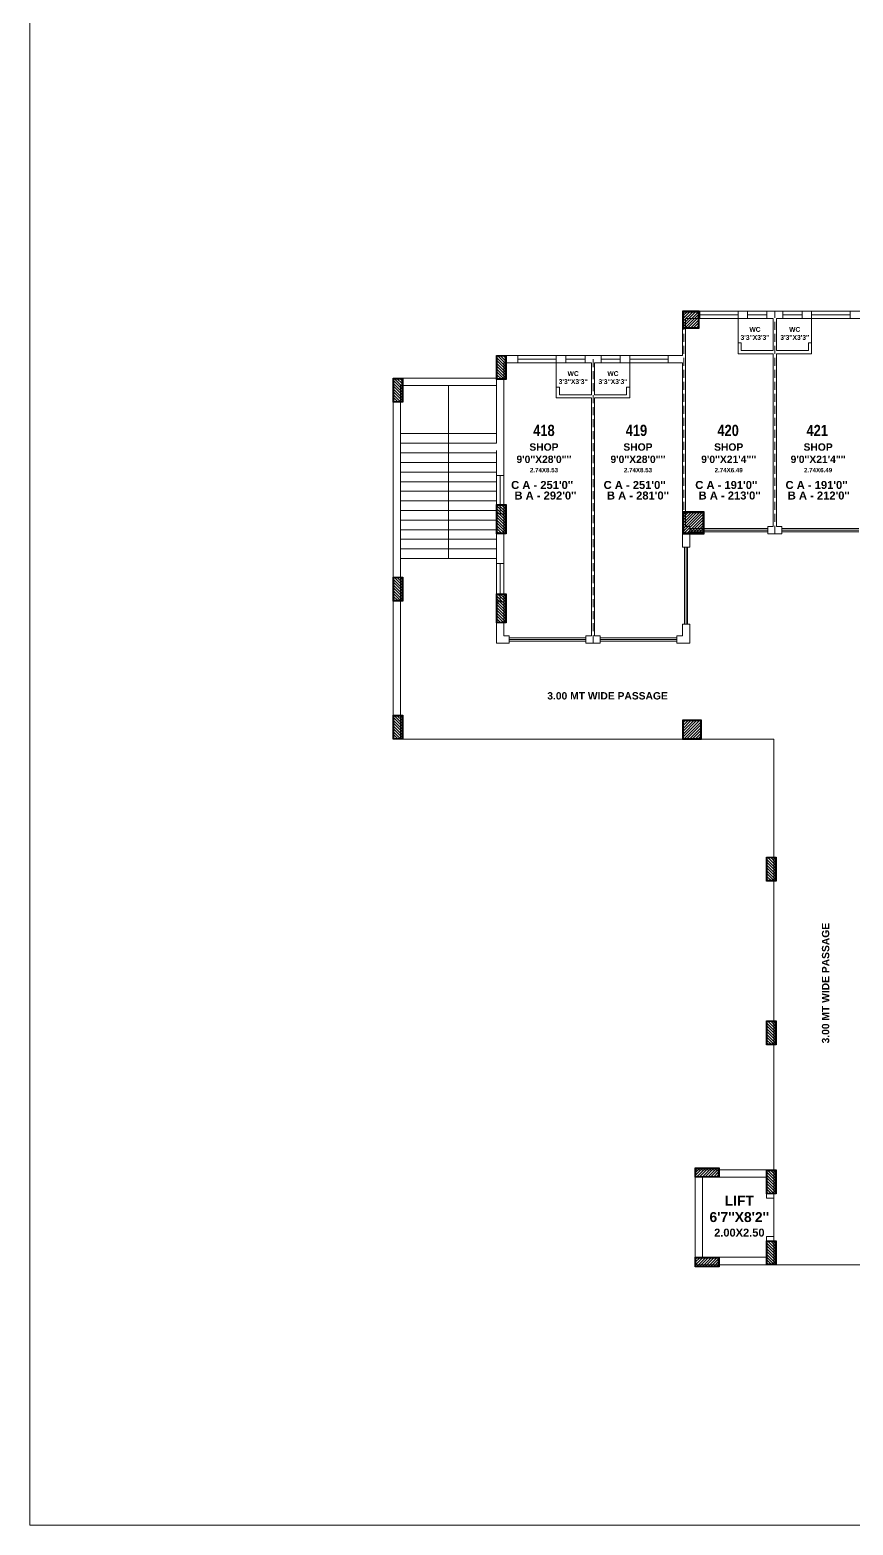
# Model space of a CAD drawing. Header units: metres. Extents: x 0 to 8495, y 0 to 3455.
# Drawn here: x 8253.02 to 8278.75, y 126.34 to 173.05 of the extents above; entities that cross this region are included whole.
import ezdxf

# ---------------------------------------------------------------- set-up
doc = ezdxf.new("R2010")
doc.units = ezdxf.units.M
doc.header["$MEASUREMENT"] = 0
doc.linetypes.add('DASH2', pattern=[0.375, 0.25, -0.125])
doc.layers.get('0').update_dxf_attribs({"lineweight": 18})
doc.layers.add('Columns', color=12, linetype='Continuous', lineweight=25)
doc.layers.add('furniture', color=30, linetype='Continuous', lineweight=20)
doc.styles.get("Standard").update_dxf_attribs({"font": 'ARIALN.TTF', "height": 0.2})

msp = doc.modelspace()

# ---------------------------------------------------------------- hatches: boundary and pattern name
at = {"layer": 'Columns', "lineweight": 20}
h = msp.add_hatch(dxfattribs=at)
h.set_pattern_fill('ANSI31', color=5, scale=0.5)
h.set_pattern_definition([(45, (1142.24544, -294.09959), (-0.0441941738, 0.0441941738), [])])
h.paths.add_polyline_path([(8273.437, 163.756), (8273.917, 163.756), (8273.917, 164.236), (8273.437, 164.236)])
at = {"layer": 'Columns', "lineweight": 0}
h = msp.add_hatch(dxfattribs=at)
h.set_pattern_fill('ANSI31', color=256, scale=0.5, angle=-90)
h.set_pattern_definition([(315, (1134.09185, -288.53688), (0.0441941738, 0.0441941738), [])])
h.paths.add_polyline_path([(8267.625, 162.158), (8267.875, 162.158), (8267.875, 162.858), (8267.625, 162.858)])
h = msp.add_hatch(dxfattribs=at)
h.set_pattern_fill('ANSI31', color=256, scale=0.5, angle=-90)
h.set_pattern_definition([(315, (1130.86185, -289.2526), (0.0441941738, 0.0441941738), [])])
h.paths.add_polyline_path([(8264.395, 161.442), (8264.645, 161.442), (8264.645, 162.142), (8264.395, 162.142)])
h = msp.add_hatch(dxfattribs=at)
h.set_pattern_fill('ANSI31', color=1, scale=0.5, angle=-90)
h.set_pattern_definition([(315, (1134.09185, -293.43051), (0.0441941738, 0.0441941738), [])])
h.paths.add_polyline_path([(8267.625, 157.335), (8267.875, 157.335), (8267.875, 158.195), (8267.625, 158.195)])
at = {"layer": 'Columns'}
h = msp.add_hatch(dxfattribs=at)
h.set_pattern_fill('ANSI31', color=6, scale=0.5)
h.set_pattern_definition([(45, (1142.39544, -300.52152), (-0.0441941738, 0.0441941738), [])])
h.paths.add_polyline_path([(8274.067, 157.335), (8274.067, 157.965), (8273.437, 157.965), (8273.437, 157.335)])
at = {"layer": 'Columns', "lineweight": 0}
h = msp.add_hatch(dxfattribs=at)
h.set_pattern_fill('ANSI31', color=256, scale=0.5, angle=-90)
h.set_pattern_definition([(315, (1130.86185, -295.4626), (0.0441941738, 0.0441941738), [])])
h.paths.add_polyline_path([(8264.395, 155.232), (8264.645, 155.232), (8264.645, 155.932), (8264.395, 155.932)])
h = msp.add_hatch(dxfattribs=at)
h.set_pattern_fill('ANSI31', color=1, scale=0.5, angle=-90)
h.set_pattern_definition([(315, (1134.09185, -295.9826), (0.0441941738, 0.0441941738), [])])
h.paths.add_polyline_path([(8267.625, 154.552), (8267.875, 154.552), (8267.875, 155.412), (8267.625, 155.412)])
h = msp.add_hatch(dxfattribs=at)
h.set_pattern_fill('ANSI31', color=256, scale=0.5, angle=-90)
h.set_pattern_definition([(315, (1130.86185, -299.78078), (0.0441941738, 0.0441941738), [])])
h.paths.add_polyline_path([(8264.395, 150.914), (8264.645, 150.914), (8264.645, 151.614), (8264.395, 151.614)])
at = {"layer": 'Columns'}
h = msp.add_hatch(dxfattribs=at)
h.set_pattern_fill('ANSI31', scale=0.5)
h.set_pattern_definition([(45, (1142.28044, -306.87179), (-0.0441941738, 0.0441941738), [])])
h.paths.add_polyline_path([(8273.437, 150.914), (8273.987, 150.914), (8273.987, 151.464), (8273.437, 151.464)])
at = {"layer": 'Columns', "lineweight": 0}
h = msp.add_hatch(dxfattribs=at)
h.set_pattern_fill('ANSI31', color=256, scale=0.5, angle=-90)
h.set_pattern_definition([(315, (1142.53162, -304.20888), (0.0441941738, 0.0441941738), [])])
h.paths.add_polyline_path([(8276.065, 146.486), (8276.315, 146.486), (8276.315, 147.186), (8276.065, 147.186)])
h = msp.add_hatch(dxfattribs=at)
h.set_pattern_fill('ANSI31', color=256, scale=0.5, angle=-90)
h.set_pattern_definition([(315, (1142.53162, -309.32388), (0.0441941738, 0.0441941738), [])])
h.paths.add_polyline_path([(8276.065, 141.371), (8276.315, 141.371), (8276.315, 142.071), (8276.065, 142.071)])
h = msp.add_hatch(dxfattribs=at)
h.set_pattern_fill('ANSI31', color=256, scale=0.5, angle=-180)
h.set_pattern_definition([(225, (7823.139535, 7271.015206), (0.0441941738, -0.0441941738), [])])
h.paths.add_polyline_path([(8273.835, 137.482), (8273.835, 137.232), (8274.535, 137.232), (8274.535, 137.482)])
h = msp.add_hatch(dxfattribs=at)
h.set_pattern_fill('ANSI31', color=256, scale=0.5, angle=-90)
h.set_pattern_definition([(315, (1142.53162, -313.98278), (0.0441941738, 0.0441941738), [])])
h.paths.add_polyline_path([(8276.065, 136.712), (8276.315, 136.712), (8276.315, 137.412), (8276.065, 137.412)])
h = msp.add_hatch(dxfattribs=at)
h.set_pattern_fill('ANSI31', color=256, scale=0.5, angle=-90)
h.set_pattern_definition([(315, (1142.53162, -316.19278), (0.0441941738, 0.0441941738), [])])
h.paths.add_polyline_path([(8276.065, 134.502), (8276.315, 134.502), (8276.315, 135.202), (8276.065, 135.202)])
h = msp.add_hatch(dxfattribs=at)
h.set_pattern_fill('ANSI31', color=256, scale=0.5, angle=-180)
h.set_pattern_definition([(225, (7823.139535, 7268.215206), (0.0441941738, -0.0441941738), [])])
h.paths.add_polyline_path([(8273.835, 134.682), (8273.835, 134.432), (8274.535, 134.432), (8274.535, 134.682)])

# ---------------------------------------------------------------- linework, layer by layer
at = {"lineweight": 0}
for p, q in [((8281.936, 164.261), (8273.412, 164.261)), ((8273.412, 162.883), (8273.412, 164.261)), ((8273.512, 164.031), (8273.512, 157.54)), ((8276.253, 164.031), (8273.512, 164.031)), ((8273.512, 163.572), (8273.512, 164.031)), ((8275.153, 164.031), (8275.153, 162.931)), ((8275.253, 164.031), (8275.153, 164.031)), ((8275.153, 164.031), (8275.153, 163.271)), ((8275.253, 164.031), (8276.253, 164.031)), ((8276.253, 164.031), (8275.253, 164.031)), ((8275.753, 164.261), (8275.453, 164.261)), ((8275.453, 164.261), (8275.453, 164.031)), ((8275.453, 164.146), (8276.053, 164.146)), ((8275.453, 164.031), (8276.053, 164.031)), ((8276.053, 164.031), (8276.053, 164.261)), ((8276.253, 164.031), (8276.253, 163.031)), ((8276.253, 164.031), (8276.253, 163.031)), ((8276.253, 163.602), (8276.253, 164.031)), ((8276.253, 164.031), (8276.253, 163.031)), ((8276.253, 164.031), (8276.253, 163.031)), ((8276.253, 164.031), (8276.253, 163.031)), ((8276.253, 164.031), (8276.253, 163.031)), ((8276.253, 163.602), (8276.253, 164.031)), ((8276.353, 164.031), (8276.353, 163.031)), ((8279.095, 164.031), (8276.353, 164.031)), ((8276.353, 164.031), (8276.353, 163.031)), ((8276.353, 163.602), (8276.353, 164.031)), ((8276.353, 164.031), (8276.353, 163.031)), ((8276.353, 163.602), (8276.353, 164.031)), ((8276.353, 164.031), (8276.353, 163.031)), ((8276.353, 164.031), (8276.353, 163.031)), ((8276.353, 164.031), (8276.353, 163.031)), ((8277.353, 164.031), (8276.353, 164.031)), ((8276.353, 164.031), (8276.353, 163.031)), ((8276.353, 164.031), (8277.353, 164.031)), ((8276.553, 164.031), (8276.553, 164.261)), ((8277.153, 164.146), (8276.553, 164.146)), ((8277.153, 164.031), (8276.553, 164.031)), ((8276.853, 164.261), (8277.153, 164.261)), ((8277.153, 164.261), (8277.153, 164.031)), ((8277.353, 164.031), (8277.453, 164.031)), ((8277.453, 164.031), (8277.453, 162.931)), ((8277.453, 164.031), (8277.453, 163.271)), ((8275.153, 163.271), (8275.253, 163.271)), ((8275.253, 163.271), (8275.253, 163.031)), ((8275.253, 163.031), (8276.253, 163.031)), ((8277.353, 163.031), (8276.353, 163.031)), ((8277.353, 163.271), (8277.353, 163.031)), ((8277.453, 163.271), (8277.353, 163.271)), ((8267.6, 162.883), (8267.6, 162.167)), ((8267.6, 162.883), (8273.412, 162.883)), ((8267.83, 162.653), (8267.83, 154.119)), ((8267.83, 162.653), (8270.571, 162.653)), ((8269.471, 162.653), (8269.471, 161.553)), ((8269.571, 162.653), (8269.471, 162.653)), ((8269.471, 162.653), (8269.471, 161.893)), ((8269.571, 162.653), (8270.571, 162.653)), ((8270.571, 162.653), (8269.571, 162.653)), ((8270.071, 162.883), (8269.771, 162.883)), ((8269.771, 162.883), (8269.771, 162.653)), ((8269.771, 162.768), (8270.371, 162.768)), ((8269.771, 162.653), (8270.371, 162.653)), ((8270.371, 162.653), (8270.371, 162.883)), ((8270.571, 162.653), (8270.571, 161.653)), ((8270.571, 162.653), (8270.571, 161.653)), ((8270.571, 162.653), (8270.571, 161.653)), ((8270.571, 162.224), (8270.571, 162.653)), ((8270.571, 162.653), (8270.571, 161.653)), ((8270.571, 162.653), (8270.571, 161.653)), ((8270.571, 162.653), (8270.571, 161.653)), ((8270.571, 162.653), (8270.571, 161.653)), ((8270.571, 162.224), (8270.571, 162.653)), ((8270.671, 162.653), (8270.671, 161.653)), ((8270.671, 162.653), (8270.671, 161.653)), ((8270.671, 162.653), (8273.412, 162.653)), ((8270.671, 162.653), (8270.671, 161.653)), ((8270.671, 162.224), (8270.671, 162.653)), ((8270.671, 162.653), (8270.671, 161.653)), ((8270.671, 162.224), (8270.671, 162.653)), ((8270.671, 162.653), (8270.671, 161.653)), ((8270.671, 162.653), (8270.671, 161.653)), ((8270.671, 162.653), (8270.671, 161.653)), ((8271.671, 162.653), (8270.671, 162.653)), ((8270.671, 162.653), (8270.671, 161.653)), ((8270.671, 162.653), (8271.671, 162.653)), ((8270.871, 162.653), (8270.871, 162.883)), ((8271.471, 162.768), (8270.871, 162.768)), ((8271.471, 162.653), (8270.871, 162.653)), ((8271.171, 162.883), (8271.471, 162.883)), ((8271.471, 162.883), (8271.471, 162.653)), ((8271.671, 162.653), (8271.771, 162.653)), ((8271.771, 162.653), (8271.771, 161.553)), ((8271.771, 162.653), (8271.771, 161.893)), ((8273.412, 162.653), (8273.412, 156.887)), ((8275.153, 162.931), (8276.253, 162.931)), ((8276.253, 162.931), (8276.253, 157.54)), ((8276.353, 162.931), (8276.353, 157.54)), ((8277.453, 162.931), (8276.353, 162.931)), ((8264.37, 154.513), (8264.37, 162.167)), ((8264.37, 162.167), (8267.6, 162.167)), ((8267.6, 162.167), (8267.6, 161.937)), ((8264.6, 161.937), (8264.6, 158.413)), ((8264.6, 161.937), (8267.6, 161.937)), ((8267.6, 161.937), (8267.6, 161.387)), ((8267.6, 161.808), (8267.6, 160.143)), ((8269.471, 161.893), (8269.571, 161.893)), ((8269.571, 161.893), (8269.571, 161.653)), ((8269.571, 161.653), (8270.571, 161.653)), ((8271.671, 161.653), (8270.671, 161.653)), ((8271.671, 161.893), (8271.671, 161.653)), ((8271.771, 161.893), (8271.671, 161.893)), ((8269.471, 161.553), (8270.571, 161.553)), ((8270.571, 161.553), (8270.571, 154.578)), ((8270.571, 161.553), (8270.571, 154.119)), ((8270.671, 161.553), (8270.671, 154.808)), ((8270.671, 161.553), (8270.671, 154.427)), ((8271.771, 161.553), (8270.671, 161.553)), ((8264.6, 154.513), (8264.6, 159.913)), ((8267.6, 159.913), (8267.6, 158.249)), ((8267.6, 158.535), (8267.6, 159.135)), ((8267.83, 159.135), (8267.83, 157.935)), ((8264.6, 150.889), (8264.6, 158.249)), ((8267.6, 158.249), (8267.6, 153.889)), ((8267.83, 157.935), (8267.6, 157.935)), ((8273.642, 157.54), (8273.512, 157.54)), ((8273.642, 157.54), (8273.512, 157.54)), ((8273.642, 157.54), (8273.642, 157.31)), ((8276.253, 157.54), (8276.083, 157.54)), ((8276.083, 157.54), (8276.083, 157.31)), ((8276.253, 157.54), (8276.083, 157.54)), ((8276.524, 157.54), (8276.353, 157.54)), ((8276.524, 157.54), (8276.353, 157.54)), ((8276.524, 157.54), (8276.524, 157.31)), ((8273.642, 156.887), (8273.642, 157.31)), ((8273.642, 156.887), (8273.642, 157.052)), ((8276.353, 157.31), (8276.083, 157.31)), ((8276.524, 157.31), (8276.353, 157.31)), ((8273.412, 156.887), (8273.642, 156.887)), ((8267.6, 155.785), (8267.6, 156.385)), ((8267.83, 156.385), (8267.83, 155.185)), ((8267.83, 155.185), (8267.6, 155.185)), ((8264.37, 154.513), (8264.37, 150.889)), ((8270.671, 154.578), (8270.671, 154.119)), ((8273.412, 154.487), (8273.412, 154.119)), ((8273.412, 154.487), (8273.642, 154.487)), ((8273.642, 153.889), (8273.642, 154.487)), ((8267.6, 153.889), (8268, 153.889)), ((8268, 154.119), (8267.83, 154.119)), ((8268, 154.119), (8268, 153.889)), ((8270.571, 154.119), (8270.4, 154.119)), ((8270.4, 154.119), (8270.4, 153.889)), ((8270.4, 153.889), (8270.842, 153.889)), ((8270.842, 153.889), (8270.577, 153.889)), ((8270.842, 154.119), (8270.671, 154.119)), ((8270.842, 154.119), (8270.842, 153.889)), ((8273.412, 154.119), (8273.242, 154.119)), ((8273.242, 154.119), (8273.242, 153.889)), ((8273.412, 153.889), (8273.242, 153.889)), ((8273.412, 153.889), (8273.642, 153.889)), ((8264.37, 150.889), (8264.6, 150.889)), ((8273.81, 134.477), (8273.81, 137.437)), ((8273.81, 137.437), (8276.27, 137.437)), ((8274.04, 134.707), (8274.04, 137.207)), ((8274.04, 134.707), (8274.04, 137.207)), ((8274.04, 137.207), (8276.04, 137.207)), ((8276.04, 136.557), (8276.27, 136.557)), ((8276.04, 135.357), (8276.27, 135.357)), ((8276.04, 134.707), (8274.04, 134.707)), ((8276.27, 134.477), (8273.81, 134.477))]:
    msp.add_line(p, q, dxfattribs=at)
at = {"color": 1, "linetype": 'DASH2', "lineweight": 0}
for p, q in [((8273.462, 157.31), (8273.462, 164.261)), ((8276.303, 157.31), (8276.303, 164.261)), ((8270.621, 153.889), (8270.621, 162.883))]:
    msp.add_line(p, q, dxfattribs=at)
at = {"color": 134, "lineweight": 0}
for p, q in [((8275.153, 164.031), (8275.153, 163.271)), ((8277.453, 164.031), (8277.453, 163.271)), ((8269.471, 162.653), (8269.471, 161.893)), ((8271.771, 162.653), (8271.771, 161.893)), ((8273.642, 157.425), (8276.083, 157.425)), ((8276.524, 157.425), (8278.924, 157.425)), ((8273.527, 154.487), (8273.527, 156.887)), ((8268, 154.004), (8270.4, 154.004)), ((8270.842, 154.004), (8273.242, 154.004))]:
    msp.add_line(p, q, dxfattribs=at)
at = {"color": 251, "lineweight": 0}
for p, q in [((8266.1, 161.937), (8266.1, 156.537)), ((8264.6, 160.437), (8267.6, 160.437)), ((8267.6, 160.437), (8264.6, 160.437)), ((8264.6, 160.137), (8267.6, 160.137)), ((8264.6, 159.837), (8267.6, 159.837)), ((8264.6, 159.537), (8267.6, 159.537)), ((8264.6, 159.237), (8267.6, 159.237)), ((8264.6, 158.937), (8267.6, 158.937)), ((8264.6, 158.637), (8267.6, 158.637)), ((8264.6, 158.337), (8267.6, 158.337)), ((8264.6, 158.037), (8267.6, 158.037)), ((8264.6, 157.737), (8267.6, 157.737)), ((8264.6, 157.437), (8267.6, 157.437)), ((8264.6, 157.137), (8267.6, 157.137)), ((8264.6, 156.837), (8267.6, 156.837)), ((8264.6, 156.537), (8267.6, 156.537)), ((8264.6, 150.889), (8276.27, 150.889)), ((8276.27, 150.889), (8276.27, 136.957)), ((8276.27, 135.357), (8276.27, 134.477)), ((8276.27, 135.357), (8276.27, 134.477)), ((8276.27, 135.357), (8276.27, 134.477)), ((8276.27, 135.357), (8276.27, 134.477)), ((8291.38, 134.477), (8276.27, 134.477))]:
    msp.add_line(p, q, dxfattribs=at)
at = {"color": 1, "lineweight": 0}
for p, q in [((8267.6, 159.135), (8267.83, 159.135)), ((8273.642, 157.31), (8273.462, 157.31)), ((8267.6, 156.385), (8267.83, 156.385))]:
    msp.add_line(p, q, dxfattribs=at)
at = {"color": 193, "lineweight": 0}
for p, q in [((8273.642, 157.475), (8276.083, 157.475)), ((8276.524, 157.475), (8278.924, 157.475)), ((8273.642, 157.375), (8276.083, 157.375)), ((8276.524, 157.375), (8278.924, 157.375)), ((8273.477, 154.487), (8273.477, 156.887)), ((8273.577, 154.487), (8273.577, 156.887)), ((8268, 154.054), (8270.4, 154.054)), ((8268, 153.954), (8270.4, 153.954)), ((8270.842, 154.054), (8273.242, 154.054)), ((8270.842, 153.954), (8273.242, 153.954))]:
    msp.add_line(p, q, dxfattribs=at)
at = {"lineweight": 0}
msp.add_lwpolyline([(8253.018, 335.407), (8394.724, 335.407), (8394.724, 126.342), (8253.018, 126.342)], close=True, dxfattribs=at)
at = {"color": 1, "lineweight": 0}
for points in [[(8275.153, 164.261), (8273.953, 164.261), (8273.953, 164.031), (8275.153, 164.031)], [(8273.953, 164.146), (8275.153, 164.146), (8275.153, 164.146), (8273.953, 164.146)], [(8278.653, 164.261), (8277.453, 164.261), (8277.453, 164.031), (8278.653, 164.031)], [(8277.453, 164.146), (8278.653, 164.146), (8278.653, 164.146), (8277.453, 164.146)], [(8269.471, 162.883), (8268.271, 162.883), (8268.271, 162.653), (8269.471, 162.653)], [(8268.271, 162.768), (8269.471, 162.768), (8269.471, 162.768), (8268.271, 162.768)], [(8272.971, 162.883), (8271.771, 162.883), (8271.771, 162.653), (8272.971, 162.653)], [(8271.771, 162.768), (8272.971, 162.768), (8272.971, 162.768), (8271.771, 162.768)], [(8267.6, 159.135), (8267.83, 159.135), (8267.83, 157.935), (8267.6, 157.935)], [(8267.715, 157.935), (8267.715, 157.935), (8267.715, 159.135), (8267.715, 159.135)], [(8267.6, 156.385), (8267.83, 156.385), (8267.83, 155.185), (8267.6, 155.185)], [(8267.715, 155.185), (8267.715, 155.185), (8267.715, 156.385), (8267.715, 156.385)]]:
    msp.add_lwpolyline(points, close=True, dxfattribs=at)
at = {"lineweight": 0}
for points in [[(8276.253, 163.031), (8276.253, 164.031)], [(8276.353, 163.031), (8276.353, 164.031)], [(8270.571, 161.653), (8270.571, 162.653)], [(8270.671, 161.653), (8270.671, 162.653)], [(8276.27, 137.437), (8276.27, 135.357)], [(8276.04, 137.207), (8276.04, 136.557)], [(8276.04, 135.357), (8276.04, 134.707), (8274.04, 134.707)], [(8276.04, 135.357), (8276.04, 134.707)], [(8276.27, 135.357), (8276.27, 134.477)]]:
    msp.add_lwpolyline(points, dxfattribs=at)
at = {"layer": 'Columns', "color": 5, "lineweight": 30}
for points in [[(8273.412, 163.731), (8273.942, 163.731), (8273.942, 164.261), (8273.412, 164.261)], [(8273.437, 163.756), (8273.917, 163.756), (8273.917, 164.236), (8273.437, 164.236)]]:
    msp.add_lwpolyline(points, close=True, dxfattribs=at)
at = {"layer": 'Columns'}
for points in [[(8267.9, 162.133), (8267.6, 162.133), (8267.6, 162.883), (8267.9, 162.883)], [(8264.67, 161.417), (8264.37, 161.417), (8264.37, 162.167), (8264.67, 162.167)], [(8264.67, 155.207), (8264.37, 155.207), (8264.37, 155.957), (8264.67, 155.957)], [(8264.67, 150.889), (8264.37, 150.889), (8264.37, 151.639), (8264.67, 151.639)], [(8276.34, 146.461), (8276.04, 146.461), (8276.04, 147.211), (8276.34, 147.211)], [(8276.34, 141.346), (8276.04, 141.346), (8276.04, 142.096), (8276.34, 142.096)], [(8273.81, 137.207), (8273.81, 137.507), (8274.56, 137.507), (8274.56, 137.207)], [(8276.34, 136.687), (8276.04, 136.687), (8276.04, 137.437), (8276.34, 137.437)], [(8276.34, 134.477), (8276.04, 134.477), (8276.04, 135.227), (8276.34, 135.227)], [(8273.81, 134.407), (8273.81, 134.707), (8274.56, 134.707), (8274.56, 134.407)]]:
    msp.add_lwpolyline(points, close=True, dxfattribs=at)
at = {"layer": 'Columns', "lineweight": 0}
for points in [[(8267.875, 162.158), (8267.625, 162.158), (8267.625, 162.858), (8267.875, 162.858)], [(8264.645, 161.442), (8264.395, 161.442), (8264.395, 162.142), (8264.645, 162.142)], [(8264.645, 155.232), (8264.395, 155.232), (8264.395, 155.932), (8264.645, 155.932)], [(8264.645, 150.914), (8264.395, 150.914), (8264.395, 151.614), (8264.645, 151.614)], [(8276.315, 146.486), (8276.065, 146.486), (8276.065, 147.186), (8276.315, 147.186)], [(8276.315, 141.371), (8276.065, 141.371), (8276.065, 142.071), (8276.315, 142.071)], [(8273.835, 137.232), (8273.835, 137.482), (8274.535, 137.482), (8274.535, 137.232)], [(8276.315, 136.712), (8276.065, 136.712), (8276.065, 137.412), (8276.315, 137.412)], [(8276.315, 134.502), (8276.065, 134.502), (8276.065, 135.202), (8276.315, 135.202)], [(8273.835, 134.432), (8273.835, 134.682), (8274.535, 134.682), (8274.535, 134.432)]]:
    msp.add_lwpolyline(points, close=True, dxfattribs=at)
at = {"layer": 'Columns', "color": 1, "lineweight": 30}
for points in [[(8267.9, 157.31), (8267.6, 157.31), (8267.6, 158.22), (8267.9, 158.22)], [(8267.9, 154.527), (8267.6, 154.527), (8267.6, 155.437), (8267.9, 155.437)]]:
    msp.add_lwpolyline(points, close=True, dxfattribs=at)
at = {"layer": 'Columns', "color": 1, "lineweight": 0}
for points in [[(8267.875, 157.335), (8267.625, 157.335), (8267.625, 158.195), (8267.875, 158.195)], [(8267.875, 154.552), (8267.625, 154.552), (8267.625, 155.412), (8267.875, 155.412)]]:
    msp.add_lwpolyline(points, close=True, dxfattribs=at)
at = {"layer": 'Columns', "color": 6}
for points in [[(8273.412, 157.31), (8274.092, 157.31), (8274.092, 157.99), (8273.412, 157.99)], [(8273.437, 157.335), (8274.067, 157.335), (8274.067, 157.965), (8273.437, 157.965)]]:
    msp.add_lwpolyline(points, close=True, dxfattribs=at)
at = {"layer": 'Columns', "color": 7}
for points in [[(8273.412, 150.889), (8274.012, 150.889), (8274.012, 151.489), (8273.412, 151.489)], [(8273.437, 150.914), (8273.987, 150.914), (8273.987, 151.464), (8273.437, 151.464)]]:
    msp.add_lwpolyline(points, close=True, dxfattribs=at)
at = {"layer": 'furniture', "color": 167}
msp.add_lwpolyline([(8274.04, 134.707), (8276.04, 134.707)], dxfattribs=at)
at = {"layer": 'furniture', "color": 57, "true_color": 0x80812c}
msp.add_lwpolyline([(8274.04, 134.707), (8276.04, 134.707)], dxfattribs=at)

# ---------------------------------------------------------------- texts
at = {"color": 245, "linetype": 'ByBlock', "lineweight": -2, "char_height": 0.15, "width": 2.26927, "attachment_point": 5}
for insert in [(8275.682, 163.566), (8276.925, 163.566), (8269.999, 162.188), (8271.243, 162.188)]:
    msp.add_mtext("{\\fArial|b1|i0|c0|p34;WC\\P3'3''X3'3''}", dxfattribs=dict(at, insert=insert))
at = {"color": 57, "linetype": 'ByBlock', "lineweight": -2, "true_color": 0x80812c, "char_height": 0.35, "width": 5.87922, "attachment_point": 5}
for s, insert in [('{\\fArial Narrow|b1|i0|c0|p34;418}', (8269.086, 160.536)), ('{\\fArial Narrow|b1|i0|c0|p34;419}', (8271.977, 160.536)), ('{\\fArial Narrow|b1|i0|c0|p34;420}', (8274.842, 160.536)), ('{\\fArial Narrow|b1|i0|c0|p34;421}', (8277.628, 160.536))]:
    msp.add_mtext(s, dxfattribs=dict(at, insert=insert))
at = {"color": 167, "linetype": 'ByBlock', "lineweight": -2, "char_height": 0.23, "width": 5.87922, "attachment_point": 5}
for s, insert in [('{\\fArial|b1|i0|c0|p34;SHOP\\P9\'0\'\'X28\'0"\'\'\\P\\H0.6x;2.74X8.53}', (8269.086, 159.681)), ('{\\fArial|b1|i0|c0|p34;SHOP\\P9\'0\'\'X28\'0"\'\'\\P\\H0.6x;2.74X8.53}', (8272.024, 159.681)), ('{\\fArial|b1|i0|c0|p34;SHOP\\P9\'0\'\'X21\'4"\'\'\\P\\H0.6x;2.74X6.49}', (8274.86, 159.681)), ('{\\fArial|b1|i0|c0|p34;SHOP\\P9\'0\'\'X21\'4"\'\'\\P\\H0.6x;2.74X6.49}', (8277.655, 159.681))]:
    msp.add_mtext(s, dxfattribs=dict(at, insert=insert))
at = {"color": 1, "linetype": 'ByBlock', "lineweight": -2, "true_color": 0xff1a1a, "char_height": 0.25, "width": 6.93704, "attachment_point": 8}
for s, insert in [("{\\fArial|b1|i0|c0|p34;C A - 251'0''}", (8269.029, 158.706)), ("{\\fArial|b1|i0|c0|p34;C A - 251'0''}", (8271.92, 158.706)), ("{\\fArial|b1|i0|c0|p34;C A - 191'0''}", (8274.785, 158.706)), ("{\\fArial|b1|i0|c0|p34;C A - 191'0''}", (8277.606, 158.706)), ("{\\fArial|b1|i0|c0|p34;B A - 292'0''}", (8269.133, 158.376)), ("{\\fArial|b1|i0|c0|p34;B A - 281'0''}", (8272.024, 158.376)), ("{\\fArial|b1|i0|c0|p34;B A - 213'0''}", (8274.889, 158.376)), ("{\\fArial|b1|i0|c0|p34;B A - 212'0''}", (8277.675, 158.376))]:
    msp.add_mtext(s, dxfattribs=dict(at, insert=insert))
at = {"color": 251, "linetype": 'ByBlock', "lineweight": -2, "insert": (8271.074, 152.246), "char_height": 0.23, "width": 3.84541, "attachment_point": 5}
msp.add_mtext('{\\fArial|b1|i0|c0|p34;3.00 MT WIDE PASSAGE}', dxfattribs=at)
at = {"color": 251, "linetype": 'ByBlock', "lineweight": -2, "insert": (8277.89, 143.271), "char_height": 0.23, "width": 3.84541, "attachment_point": 5, "rotation": 90}
msp.add_mtext('{\\fArial|b1|i0|c0|p34;3.00 MT WIDE PASSAGE}', dxfattribs=at)
at = {"color": 87, "linetype": 'ByBlock', "lineweight": -2, "true_color": 0x51613d, "insert": (8275.193, 135.993), "char_height": 0.30931, "width": 4.67939, "attachment_point": 5}
msp.add_mtext("{\\fArial|b1|i0|c0|p34;LIFT\\P6'7''X8'2''\\P\\H0.8x;2.00X2.50}", dxfattribs=at)

doc.saveas('drawing.dxf')
